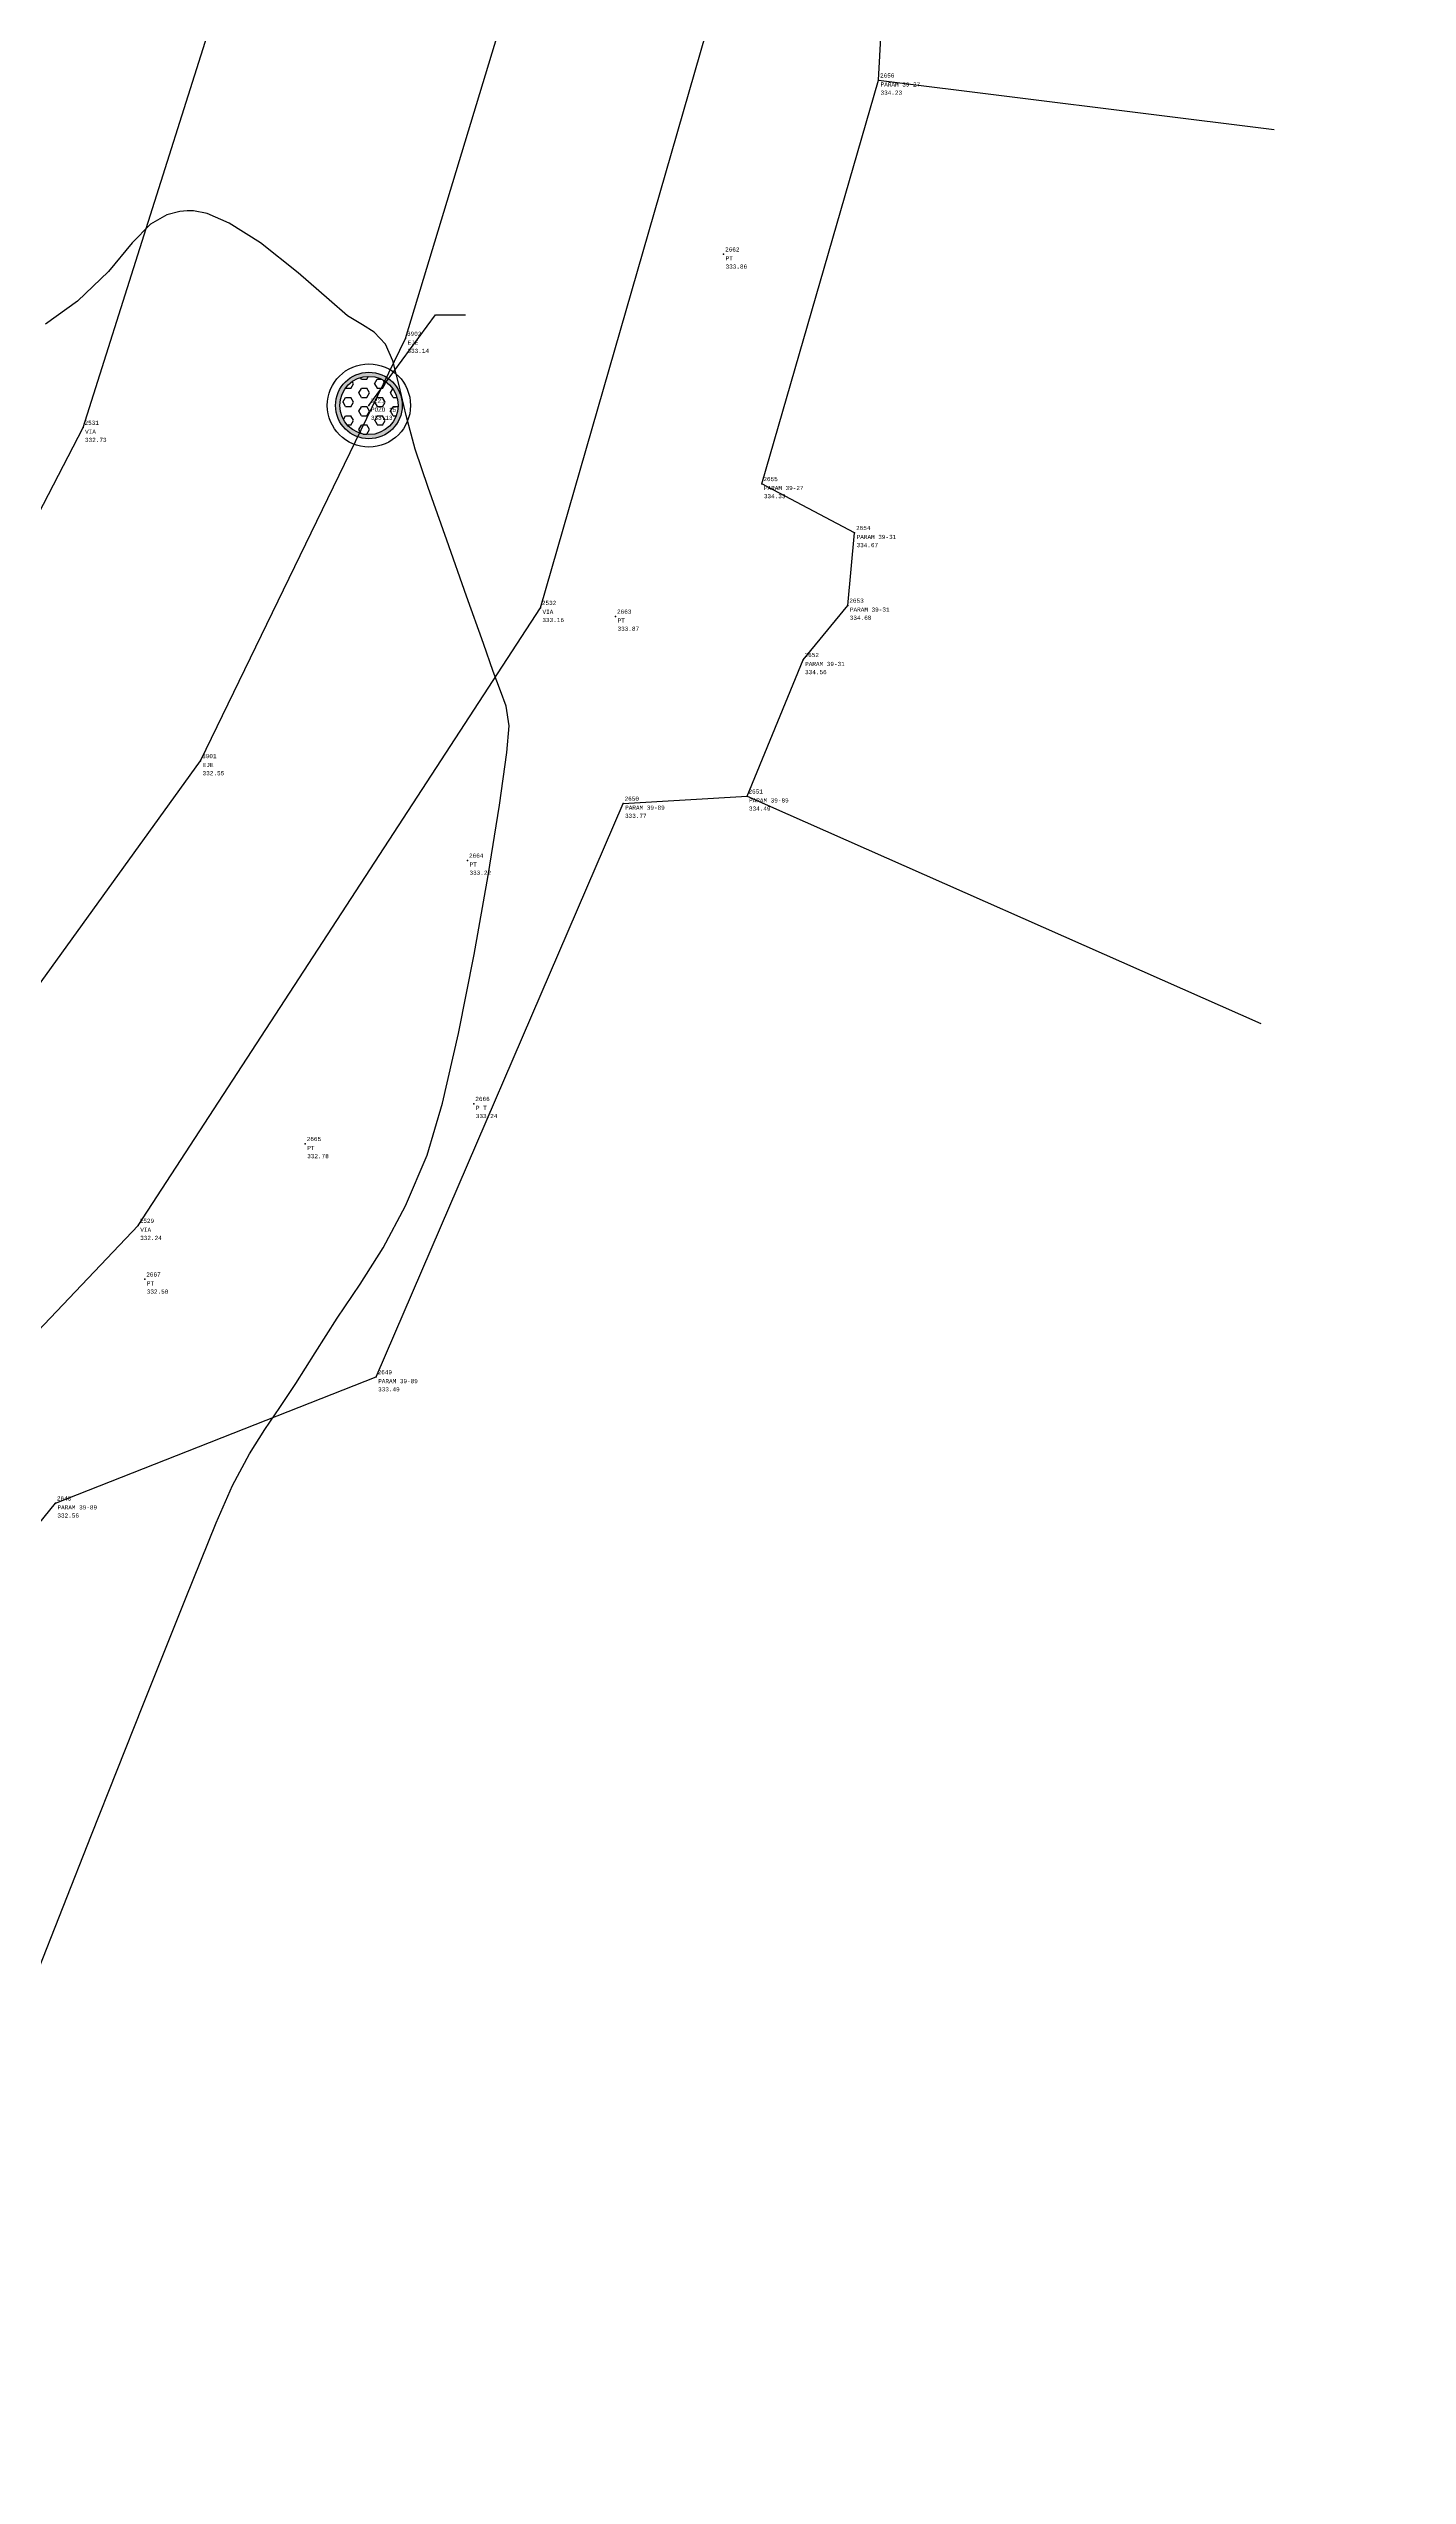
# Model space of a CAD drawing. Header units: metres. Extents: x 5050628 to 5051715, y 2427226 to 2427693.
# Drawn here: x 5051401.64 to 5051417.97, y 2427506.51 to 2427535.67 of the extents above; entities that cross this region are included whole.
import ezdxf
from ezdxf.enums import TextEntityAlignment as Align

# ---------------------------------------------------------------- set-up
doc = ezdxf.new("R2010")
doc.units = ezdxf.units.M
for name, color, linetype in [('1. Eje Vía', 7, 'Continuous'), ('C-TOPO-MINR-N', 11, 'Continuous'), ('CVL_PUNTO', 2, 'Continuous'), ('CVL_PUNTO_COR', 2, 'Continuous'), ('CVL_PUNTO_NUM', 2, 'Continuous'), ('Paramento', 7, 'Continuous'), ('POZO', 251, 'Continuous'), ('Texto', 7, 'Continuous'), ('Vía', 40, 'Continuous')]:
    doc.layers.add(name, color=color, linetype=linetype)
doc.styles.add('MONOTXT4', font='monotxt4.shx')

# ---------------------------------------------------------------- blocks, each defined once
blk = doc.blocks.new('POZO')
h = blk.add_hatch(color=251)
h.dxf.hatch_style = 1
h.paths.add_polyline_path([(0.4, 0, 1), (-0.3999999999999999, 0, 1)])
h.paths.add_polyline_path([(-0.35, 0, -1), (0.35, 0, -1)], flags=16)
h = blk.add_hatch()
h.set_pattern_fill('HEX', color=252, scale=0.02)
h.set_pattern_definition([(0, (-1173315.066588041, -1368270.076152417), (0, 0.109985226308), [0.0635, -0.127]), (120, (-1173315.066588041, -1368270.076152417), (-0.0952500000237086, -0.054992613154), [0.0635, -0.127]), (60, (-1173315.003088041, -1368270.076152417), (-0.0952500000237086, 0.054992613154), [0.0635, -0.127])])
h.paths.add_polyline_path([(-0.35, 0, 1), (0.35, 0, 1)])
at = {"color": 252}
for radius in [0.5, 0.4, 0.35]:
    blk.add_circle((0, 0), radius, dxfattribs=at)

msp = doc.modelspace()

# ---------------------------------------------------------------- linework, layer by layer
at = {"layer": '1. Eje Vía', "elevation": 280.286, "flags": 128}
msp.add_lwpolyline([(5051345.746, 2427520.443), (5051352.51, 2427517.333), (5051358.772, 2427514.519), (5051364.67, 2427512.12), (5051371.06, 2427510.264), (5051376.691999999, 2427509.846), (5051384.19, 2427511.487), (5051389.464, 2427513.667000001), (5051394.125, 2427516.428000001), (5051398.963999999, 2427520.864), (5051403.471, 2427527.108), (5051405.933, 2427532.183), (5051407.541, 2427537.495), (5051408.507, 2427543.423), (5051409.041, 2427549.798000001), (5051409.366999999, 2427558.115), (5051407.360999999, 2427566.632), (5051404.166, 2427573.808), (5051401.29, 2427579.767), (5051399.167999999, 2427586.987)], dxfattribs=at)
at = {"layer": 'C-TOPO-MINR-N', "color": 32, "linetype": 'Continuous', "lineweight": -3}
msp.add_polyline3d([(5051401.477127088, 2427512.47190139, 333.9655000000001), (5051402.159991766, 2427514.203529831, 333.9655000000001), (5051402.775477829, 2427515.757565156, 333.9655000000001), (5051403.287093844, 2427517.03864612, 333.9655000000001), (5051403.658348379, 2427517.951411483, 333.9655000000001), (5051403.85275, 2427518.400500001, 333.9655000000001), (5051404.059392893, 2427518.782388703, 333.9655000000001), (5051404.242298215, 2427519.075836095, 333.9655000000001), (5051404.421372679, 2427519.337847809, 333.9655000000001), (5051404.616522995, 2427519.625429478, 333.9655000000001), (5051404.847655875, 2427519.995586731, 333.9655000000001), (5051405.11149169, 2427520.410426955, 333.9655000000001), (5051405.385991094, 2427520.818624356, 333.9655000000001), (5051405.66292122, 2427521.257034799, 333.9655000000001), (5051405.934049205, 2427521.762514149, 333.9655000000001), (5051406.191142185, 2427522.37191827, 333.9655000000001), (5051406.3763784, 2427522.995660114, 333.9655000000001), (5051406.569651176, 2427523.833818638, 333.9655000000001), (5051406.75730211, 2427524.780332892, 333.9655000000001), (5051406.925672802, 2427525.729141921, 333.9655000000001), (5051407.061104852, 2427526.574184776, 333.9655000000001), (5051407.149939857, 2427527.209400505, 333.9655000000001), (5051407.178519418, 2427527.528728156, 333.9655000000001), (5051407.142917549, 2427527.76506642, 333.9655000000001), (5051407.074044885, 2427527.950815105, 333.9655000000001), (5051406.986094108, 2427528.18328478, 333.9655000000001), (5051406.870096677, 2427528.518673947, 333.9655000000001), (5051406.667467943, 2427529.088802131, 333.9655000000001), (5051406.429287159, 2427529.758491003, 333.9655000000001), (5051406.206633582, 2427530.392562235, 333.9655000000001), (5051406.050586464, 2427530.8558375, 333.9655000000001), (5051405.939038907, 2427531.259165824, 333.9655000000001), (5051405.855238912, 2427531.620431304, 333.9655000000001), (5051405.779009979, 2427531.914621595, 333.9655000000001), (5051405.690175612, 2427532.116724351, 333.9655000000001), (5051405.557654411, 2427532.260351854, 333.9655000000001), (5051405.414455716, 2427532.348326126, 333.9655000000001), (5051405.234676574, 2427532.457170964, 333.9655000000001), (5051405.013600639, 2427532.647278412, 333.9655000000001), (5051404.643239082, 2427532.97374273, 333.9655000000001), (5051404.190824643, 2427533.331395377, 333.9655000000001), (5051403.814995421, 2427533.56929983, 333.9655000000001), (5051403.547606728, 2427533.684264571, 333.9655000000001), (5051403.384312301, 2427533.718066745, 333.9655000000001), (5051403.308768085, 2427533.71959149, 333.9655000000001), (5051403.22088335, 2427533.710435303, 333.9655000000001), (5051403.06485176, 2427533.668918379, 333.9655000000001), (5051402.86884484, 2427533.556492891, 333.9655000000001), (5051402.646859255, 2427533.334990289, 333.9655000000001), (5051402.364804085, 2427532.990205122, 333.9655000000001), (5051401.989745687, 2427532.631111078, 333.9655000000001), (5051401.606724014, 2427532.355009102, 333.9655000000001)], dxfattribs=at)
at = {"layer": 'CVL_PUNTO', "color": 4}
for p in [(5051411.617, 2427535.286, 334.693), (5051411.617, 2427535.286, 334.693), (5051409.755, 2427533.196, 334.324), (5051409.755, 2427533.196, 334.324), (5051405.933, 2427532.183, 333.609), (5051405.933, 2427532.183, 333.609), (5051402.058, 2427531.113000001, 333.197), (5051402.058, 2427531.113000001, 333.197), (5051405.492999999, 2427531.379, 333.6), (5051405.492999999, 2427531.379, 333.6), (5051410.215, 2427530.437000001, 334.801), (5051410.215, 2427530.437000001, 334.801), (5051411.329, 2427529.849000001, 335.132), (5051411.329, 2427529.849000001, 335.132), (5051407.554, 2427528.949, 333.63), (5051407.554, 2427528.949, 333.63), (5051408.457, 2427528.844, 334.3319999999999), (5051408.457, 2427528.844, 334.3319999999999), (5051411.247999999, 2427528.976, 335.149), (5051411.247999999, 2427528.976, 335.149), (5051410.709999999, 2427528.323000001, 335.031), (5051410.709999999, 2427528.323000001, 335.031), (5051403.471, 2427527.108, 333.02), (5051403.471, 2427527.108, 333.02), (5051408.547, 2427526.596, 334.235), (5051408.547, 2427526.596, 334.235), (5051410.036, 2427526.683, 334.9569999999999), (5051410.036, 2427526.683, 334.9569999999999), (5051406.678000001, 2427525.912, 333.687), (5051406.678000001, 2427525.912, 333.687), (5051406.754, 2427522.989, 333.7110000000001), (5051406.754, 2427522.989, 333.7110000000001), (5051404.728, 2427522.507, 333.25), (5051404.728, 2427522.507, 333.25), (5051402.721, 2427521.524, 332.7030000000001), (5051402.721, 2427521.524, 332.7030000000001), (5051402.799999999, 2427520.879, 332.97), (5051402.799999999, 2427520.879, 332.97), (5051405.58, 2427519.705, 333.955), (5051405.58, 2427519.705, 333.955), (5051401.726, 2427518.188, 333.0290000000001), (5051401.726, 2427518.188, 333.0290000000001)]:
    msp.add_point(p, dxfattribs=at)
at = {"layer": 'Paramento', "elevation": 333.626, "flags": 128}
for points in [[(5051405.58, 2427519.705), (5051408.547, 2427526.596), (5051410.036, 2427526.683), (5051410.709999999, 2427528.323000001), (5051411.248, 2427528.976000001), (5051411.329, 2427529.849000001), (5051410.215, 2427530.437000001), (5051411.617, 2427535.286), (5051411.829, 2427539.171), (5051412.146, 2427544.105000001), (5051417.387446409, 2427543.854436407)], [(5051411.617, 2427535.286), (5051416.372259094, 2427534.693370527)], [(5051410.036, 2427526.683), (5051416.211146507, 2427523.954106337)], [(5051397.58, 2427502.632), (5051392.350000001, 2427506.61), (5051401.726, 2427518.188), (5051405.58, 2427519.705)]]:
    msp.add_lwpolyline(points, dxfattribs=at)
at = {"layer": 'Texto', "linetype": 'ByBlock', "lineweight": -2}
msp.add_line((5051406.291935712, 2427532.467695755, 333.6), (5051406.651935713, 2427532.467695755, 333.6), dxfattribs=at)
at = {"layer": 'Texto', "linetype": 'ByBlock', "lineweight": -2, "elevation": 333.6}
msp.add_lwpolyline([(5051405.492999999, 2427531.379000001), (5051406.291935712, 2427532.467695755)], dxfattribs=at)
at = {"layer": 'Vía'}
for points in [[(5051389.449, 2427495.505, 331.165), (5051386.085, 2427499.176000001, 331.231), (5051383.749, 2427504.523, 331.4310000000001), (5051383.639, 2427508.288000001, 331.332), (5051389.996, 2427511.331, 331.5950000000001), (5051397.441, 2427515.971, 332.1350000000001), (5051402.721, 2427521.524, 332.7030000000001), (5051407.554, 2427528.949, 333.63), (5051409.749, 2427536.571, 334.1240000000001), (5051410.941000001, 2427545.784000001, 334.6969999999999), (5051411.748000001, 2427554.641, 335.362), (5051410.483, 2427563.474, 335.8260000000001), (5051407.639999999, 2427571.595000001, 336.2960000000001), (5051404.101, 2427579.183, 336.565), (5051402.336, 2427584.702000001, 336.699), (5051402.015999999, 2427591.905, 337), (5051404.609, 2427600.194, 337.2960000000001), (5051408.537000001, 2427605.625, 337.5660000000001), (5051417.128999999, 2427610.847, 338.1060000000001), (5051425.252, 2427614.656000001, 338.492), (5051432.158999999, 2427618.379000001, 339.042), (5051437.061999999, 2427621.918000001, 339.395), (5051442.441, 2427626.621, 339.792)], [(5051341.103, 2427525.134000001, 328.497), (5051348.794, 2427521.475000001, 329.127), (5051354.622, 2427519.051, 329.555), (5051361.929000001, 2427515.901000001, 329.824), (5051368.487000001, 2427513.54, 330.2110000000001), (5051374.571000001, 2427512.928, 330.502), (5051380.823, 2427514.087, 330.9210000000001), (5051387.425999999, 2427516.727, 331.43), (5051393.169, 2427520.492000001, 331.935), (5051398.839, 2427524.898, 332.449), (5051402.058, 2427531.113000001, 333.197), (5051404.26, 2427538.064, 333.9020000000001), (5051405.892, 2427547.694, 334.6350000000001), (5051406.671, 2427553.627, 334.982), (5051406.375, 2427561.615000001, 335.4510000000001), (5051402.984, 2427570.017, 336.108), (5051399.371, 2427577.101000001, 336.654), (5051397.448, 2427584.199000001, 336.945)]]:
    msp.add_polyline3d(points, dxfattribs=at)

# ---------------------------------------------------------------- block references
at = {"layer": 'POZO'}
msp.add_blockref('POZO', (5051405.492999999, 2427531.379000001, 333.6), dxfattribs=at)

# ---------------------------------------------------------------- texts
at = {"layer": 'CVL_PUNTO_COR', "color": 4, "style": 'MONOTXT4'}
for s, p in [('334.23', (5051411.640314046, 2427535.163193424, 334.693)), ('333.86', (5051409.778314045, 2427533.073193424, 334.324)), ('333.14', (5051405.956314046, 2427532.060193424, 333.609)), ('333.13', (5051405.516314045, 2427531.256193424, 333.6)), ('332.73', (5051402.081314046, 2427530.990193424, 333.197)), ('334.33', (5051410.238314046, 2427530.314193424, 334.801)), ('334.67', (5051411.352314046, 2427529.726193424, 335.132)), ('333.16', (5051407.577314046, 2427528.826193424, 333.63)), ('334.68', (5051411.271314045, 2427528.853193424, 335.149)), ('333.87', (5051408.480314046, 2427528.721193424, 334.3319999999999)), ('334.56', (5051410.733314045, 2427528.200193424, 335.031)), ('332.55', (5051403.494314046, 2427526.985193424, 333.02)), ('333.77', (5051408.570314046, 2427526.473193424, 334.235)), ('334.49', (5051410.059314045, 2427526.560193424, 334.9569999999999)), ('333.22', (5051406.701314046, 2427525.789193424, 333.687)), ('333.24', (5051406.777314046, 2427522.866193424, 333.7110000000001)), ('332.78', (5051404.751314046, 2427522.384193424, 333.25)), ('332.24', (5051402.744314045, 2427521.401193424, 332.7030000000001)), ('332.50', (5051402.823314045, 2427520.756193424, 332.97)), ('333.49', (5051405.603314046, 2427519.582193423, 333.955)), ('332.56', (5051401.749314045, 2427518.065193424, 333.0290000000001))]:
    msp.add_text(s, height=0.05, dxfattribs=at).set_placement(p, align=Align.TOP_LEFT)
at = {"layer": 'CVL_PUNTO_NUM', "color": 4, "style": 'MONOTXT4'}
for s, p in [('2656', (5051411.634677669, 2427535.30367767, 334.693)), ('2662', (5051409.772677669, 2427533.213677669, 334.324)), ('3902', (5051405.950677669, 2427532.20067767, 333.609)), ('3221', (5051405.510677668, 2427531.396677669, 333.6)), ('2531', (5051402.075677669, 2427531.13067767, 333.197)), ('2655', (5051410.232677669, 2427530.45467767, 334.801)), ('2654', (5051411.346677669, 2427529.86667767, 335.132)), ('2532', (5051407.571677669, 2427528.96667767, 333.63)), ('2663', (5051408.474677669, 2427528.861677669, 334.3319999999999)), ('2653', (5051411.265677669, 2427528.99367767, 335.149)), ('2652', (5051410.727677669, 2427528.34067767, 335.031)), ('3901', (5051403.488677669, 2427527.12567767, 333.02)), ('2651', (5051410.05367767, 2427526.70067767, 334.9569999999999)), ('2650', (5051408.56467767, 2427526.61367767, 334.235)), ('2664', (5051406.69567767, 2427525.92967767, 333.687)), ('2666', (5051406.771677669, 2427523.006677669, 333.7110000000001)), ('2665', (5051404.74567767, 2427522.524677669, 333.25)), ('2529', (5051402.738677669, 2427521.54167767, 332.7030000000001)), ('2667', (5051402.817677669, 2427520.89667767, 332.97)), ('2649', (5051405.597677669, 2427519.72267767, 333.955)), ('2648', (5051401.743677669, 2427518.20567767, 333.0290000000001))]:
    msp.add_text(s, height=0.05, dxfattribs=at).set_placement(p, align=Align.BOTTOM_LEFT)
for s, p in [('PARAM 39-27', (5051411.641748736, 2427535.261251263, 334.693)), ('PT', (5051409.779748737, 2427533.171251263, 334.324)), ('EJE', (5051405.957748738, 2427532.158251263, 333.609)), ('POZO 15', (5051405.517748737, 2427531.354251263, 333.6)), ('VIA', (5051402.082748738, 2427531.088251263, 333.197)), ('PARAM 39-27', (5051410.239748737, 2427530.412251263, 334.801)), ('PARAM 39-31', (5051411.353748737, 2427529.824251263, 335.132)), ('VIA', (5051407.578748738, 2427528.924251263, 333.63)), ('PT', (5051408.481748738, 2427528.819251263, 334.3319999999999)), ('PARAM 39-31', (5051411.272748736, 2427528.951251263, 335.149)), ('PARAM 39-31', (5051410.734748737, 2427528.298251263, 335.031)), ('EJE', (5051403.495748736, 2427527.083251263, 333.02)), ('PARAM 39-89', (5051408.571748737, 2427526.571251263, 334.235)), ('PARAM 39-89', (5051410.060748737, 2427526.658251263, 334.9569999999999)), ('PT', (5051406.702748737, 2427525.887251263, 333.687)), ('P T', (5051406.778748736, 2427522.964251263, 333.7110000000001)), ('PT', (5051404.752748736, 2427522.482251263, 333.25)), ('VIA', (5051402.745748737, 2427521.499251263, 332.7030000000001)), ('PT', (5051402.824748737, 2427520.854251263, 332.97)), ('PARAM 39-89', (5051405.604748737, 2427519.680251263, 333.955)), ('PARAM 39-89', (5051401.750748737, 2427518.163251263, 333.0290000000001))]:
    msp.add_text(s, height=0.05, dxfattribs=at).set_placement(p, align=Align.TOP_LEFT)

doc.saveas('drawing.dxf')
